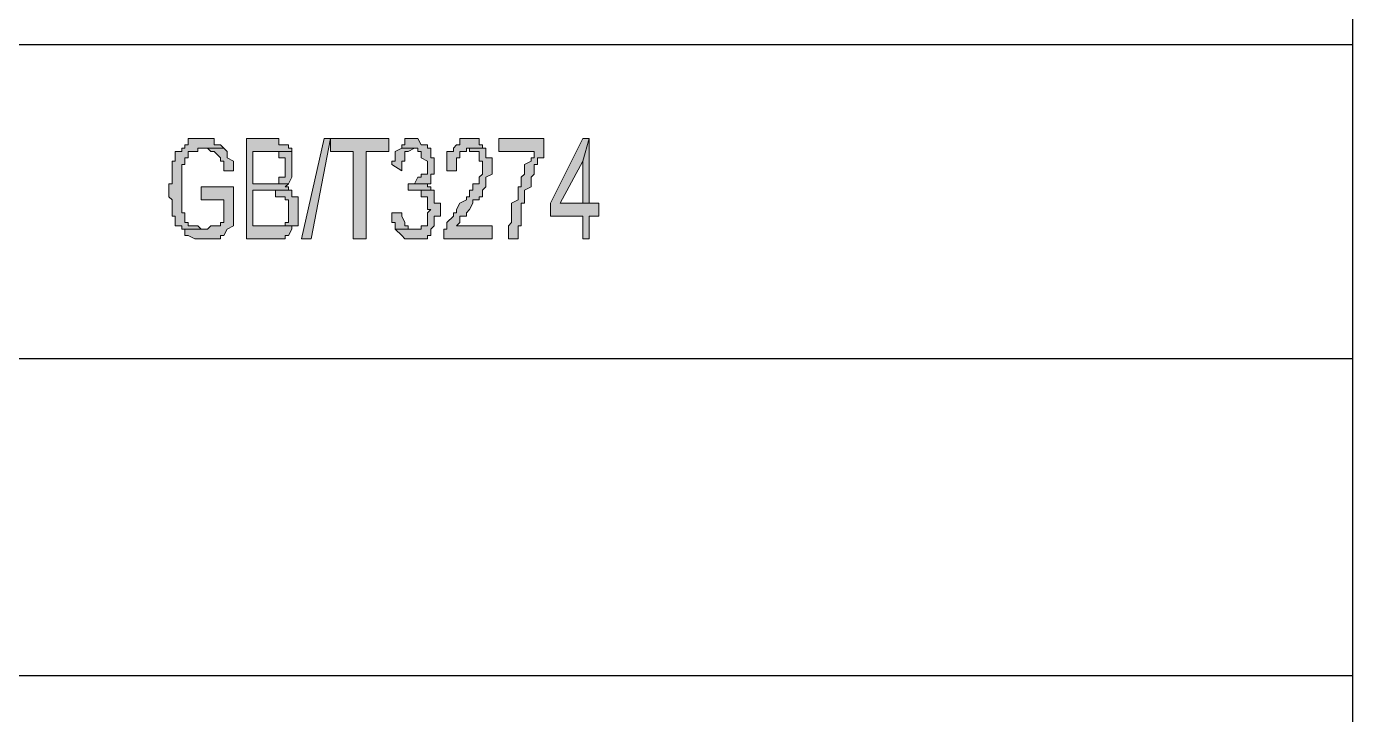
# Model space of a CAD drawing. Header units: millimetres. Extents: x 20 to 821, y 1 to 1134.
# Drawn here: x 747.4 to 821.2, y 828 to 866.2 of the extents above; entities that cross this region are included whole.
import ezdxf

# ---------------------------------------------------------------- set-up
doc = ezdxf.new("R2010")
doc.units = ezdxf.units.MM
doc.layers.add('1', color=7, linetype='Continuous')

msp = doc.modelspace()

# ---------------------------------------------------------------- hatches: boundary and pattern name
h = msp.add_hatch(color=0)
h.dxf.hatch_style = 2
h.paths.add_polyline_path([(757.08, 860.001732), (756.36, 860.001732), (756.36, 859.641732), (756.18, 859.641732), (756.18, 859.461732), (756, 859.461732), (756, 859.281732), (755.64, 859.281732), (755.64, 858.921732), (755.64, 858.741732), (755.46, 858.741732), (755.46, 857.841732), (755.46, 857.481732), (755.28, 857.481732), (755.28, 857.301732), (755.28, 856.761732), (755.46, 856.581732), (755.46, 855.681732), (755.64, 855.681732), (755.64, 855.141732), (756, 855.141732), (756, 854.961732), (757.08, 854.961732), (756.9, 855.141732), (756.36, 855.141732), (756.36, 855.321732), (756.18, 855.321732), (756.18, 855.681732), (756.18, 855.861732), (756, 855.861732), (756, 858.561732), (756.18, 858.561732), (756.18, 858.921732), (756.36, 858.921732), (756.36, 859.281732), (756.72, 859.281732), (756.9, 859.281732), (756.9, 859.461732), (758.34, 859.461732), (758.16, 859.641732), (757.8, 859.641732), (757.8, 860.001732)])
h = msp.add_hatch(color=0)
h.dxf.hatch_style = 2
h.paths.add_polyline_path([(761.04, 860.001732), (759.6, 860.001732), (759.6, 854.421732), (761.76, 854.421732), (761.76, 854.601732), (761.94, 854.601732), (762.12, 854.961732), (762.12, 855.141732), (759.96, 855.141732), (759.96, 857.121732), (761.04, 857.121732), (762.12, 857.121732), (761.94, 857.121732), (761.94, 857.301732), (761.76, 857.301732), (761.94, 857.481732), (759.96, 857.481732), (759.96, 859.281732), (762.12, 859.281732), (762.12, 859.461732), (761.94, 859.461732), (761.94, 859.641732), (761.4, 859.641732), (761.4, 860.001732)])
h = msp.add_hatch(color=0)
h.dxf.hatch_style = 2
h.paths.add_polyline_path([(762.66, 854.421732), (763.92, 860.001732), (764.28, 860.001732), (763.2, 854.421732)])
h = msp.add_hatch(color=0)
h.dxf.hatch_style = 2
h.paths.add_polyline_path([(767.52, 860.001732), (764.28, 860.001732), (764.28, 859.281732), (765.54, 859.281732), (765.54, 854.421732), (766.26, 854.421732), (766.26, 859.281732), (767.52, 859.281732)])
h = msp.add_hatch(color=0)
h.dxf.hatch_style = 2
h.paths.add_polyline_path([(768.96, 860.001732), (768.42, 860.001732), (768.42, 859.641732), (768.24, 859.641732), (768.24, 859.461732), (769.14, 859.461732), (769.14, 859.281732), (769.32, 859.281732), (769.32, 858.921732), (769.68, 858.741732), (769.68, 858.021732), (769.32, 858.021732), (769.32, 857.841732), (769.14, 857.841732), (768.96, 857.481732), (769.86, 857.481732), (769.86, 857.841732), (769.86, 858.021732), (770.04, 858.021732), (770.04, 858.921732), (769.86, 858.921732), (769.86, 859.461732), (769.68, 859.461732), (769.68, 859.641732), (769.32, 859.641732), (769.14, 860.001732)])
h = msp.add_hatch(color=0)
h.dxf.hatch_style = 2
h.paths.add_polyline_path([(772.02, 860.001732), (771.48, 860.001732), (771.48, 859.641732), (771.3, 859.641732), (771.12, 859.461732), (771.12, 859.281732), (770.76, 859.281732), (770.76, 858.201732), (771.3, 858.201732), (771.3, 858.921732), (771.48, 858.921732), (771.48, 859.281732), (771.84, 859.281732), (771.84, 859.461732), (772.92, 859.461732), (772.74, 859.461732), (772.74, 859.641732), (772.56, 859.641732), (772.56, 860.001732), (772.2, 860.001732)])
h = msp.add_hatch(color=0)
h.dxf.hatch_style = 2
h.paths.add_polyline_path([(776.16, 860.001732), (773.64, 860.001732), (773.64, 859.281732), (775.62, 859.281732), (775.62, 858.921732), (775.44, 858.921732), (775.44, 858.741732), (775.08, 858.561732), (775.08, 858.021732), (774.9, 857.841732), (774.9, 857.301732), (774.72, 857.301732), (774.72, 856.581732), (774.36, 856.401732), (774.36, 856.041732), (774.36, 855.321732), (774.18, 855.141732), (774.18, 854.421732), (774.72, 854.421732), (774.72, 855.141732), (774.9, 855.141732), (774.9, 856.401732), (775.08, 856.401732), (775.08, 857.121732), (775.44, 857.301732), (775.44, 857.841732), (775.62, 858.021732), (775.62, 858.561732), (775.8, 858.561732), (775.8, 858.921732), (776.16, 858.921732)])
h = msp.add_hatch(color=0)
h.dxf.hatch_style = 2
h.paths.add_polyline_path([(778.68, 860.001732), (778.32, 860.001732), (776.52, 856.401732), (776.52, 855.681732), (778.32, 855.681732), (778.32, 854.421732), (778.68, 854.421732), (778.68, 855.681732), (779.22, 855.681732), (779.22, 856.401732), (778.68, 856.401732), (777.06, 856.401732), (778.32, 858.741732)])
h = msp.add_hatch(color=0)
h.dxf.hatch_style = 2
h.paths.add_polyline_path([(778.68, 860.001732), (778.32, 858.741732), (778.32, 856.401732), (777.06, 856.401732), (778.68, 856.401732)])
h = msp.add_hatch(color=0)
h.dxf.hatch_style = 2
h.paths.add_polyline_path([(758.34, 859.461732), (757.08, 859.461732), (757.44, 859.461732), (757.62, 859.281732), (757.8, 859.281732), (758.16, 858.921732), (758.16, 858.741732), (758.34, 858.741732), (758.34, 858.201732), (758.88, 858.201732), (758.88, 858.741732), (758.52, 858.921732), (758.52, 859.281732)])
h = msp.add_hatch(color=0)
h.dxf.hatch_style = 2
h.paths.add_polyline_path([(762.12, 859.281732), (761.04, 859.281732), (761.22, 859.281732), (761.4, 859.281732), (761.4, 858.921732), (761.76, 858.921732), (761.76, 858.741732), (761.76, 857.841732), (761.4, 857.841732), (761.4, 857.481732), (761.22, 857.481732), (761.04, 857.481732), (759.96, 857.481732), (761.94, 857.481732), (762.12, 857.841732)])
h = msp.add_hatch(color=0)
h.dxf.hatch_style = 2
h.paths.add_polyline_path([(768.24, 859.461732), (767.88, 859.281732), (767.88, 858.741732), (767.7, 858.741732), (767.7, 858.561732), (768.24, 858.201732), (768.24, 858.741732), (768.42, 858.741732), (768.42, 859.281732), (768.6, 859.281732), (768.96, 859.461732)])
h = msp.add_hatch(color=0)
h.dxf.hatch_style = 2
h.paths.add_polyline_path([(772.92, 859.461732), (772.02, 859.461732), (772.02, 859.281732), (772.56, 859.281732), (772.56, 858.921732), (772.56, 858.741732), (772.74, 858.741732), (772.74, 858.021732), (772.56, 857.841732), (772.56, 857.481732), (772.2, 857.481732), (772.2, 857.121732), (772.02, 857.121732), (772.02, 856.761732), (771.84, 856.761732), (771.84, 856.581732), (771.48, 856.401732), (771.3, 856.041732), (771.3, 855.861732), (771.12, 855.861732), (771.12, 855.681732), (770.76, 855.321732), (770.76, 854.961732), (770.58, 854.961732), (770.58, 854.421732), (773.28, 854.421732), (773.28, 855.141732), (771.3, 855.141732), (771.48, 855.321732), (771.48, 855.681732), (771.84, 855.681732), (771.84, 855.861732), (772.02, 856.041732), (772.2, 856.401732), (772.2, 856.581732), (772.56, 856.581732), (772.56, 856.761732), (772.74, 856.761732), (772.74, 857.121732), (772.92, 857.301732), (772.92, 857.841732), (773.28, 858.021732), (773.28, 858.921732), (772.92, 858.921732)])
h = msp.add_hatch(color=0)
h.dxf.hatch_style = 2
h.paths.add_polyline_path([(758.88, 857.301732), (757.08, 857.301732), (757.08, 856.581732), (758.34, 856.581732), (758.34, 855.681732), (758.34, 855.321732), (758.16, 855.321732), (758.16, 855.141732), (757.8, 855.141732), (757.62, 855.141732), (757.44, 854.961732), (756, 854.961732), (756.18, 854.961732), (756.18, 854.601732), (756.36, 854.601732), (756.72, 854.421732), (756.9, 854.421732), (758.16, 854.421732), (758.16, 854.601732), (758.34, 854.601732), (758.52, 854.961732), (758.88, 855.141732)])
h = msp.add_hatch(color=0)
h.dxf.hatch_style = 2
h.paths.add_polyline_path([(762.12, 857.121732), (761.04, 857.121732), (761.22, 857.121732), (761.22, 856.761732), (761.4, 856.761732), (761.76, 856.761732), (761.76, 856.581732), (761.94, 856.581732), (761.94, 856.401732), (761.94, 855.321732), (761.76, 855.321732), (761.76, 855.141732), (761.4, 855.141732), (761.22, 855.141732), (759.96, 855.141732), (762.12, 855.141732), (762.48, 855.141732), (762.48, 855.321732), (762.48, 856.761732), (762.12, 856.761732)])
h = msp.add_hatch(color=0)
h.dxf.hatch_style = 2
h.paths.add_polyline_path([(769.86, 857.121732), (768.96, 857.121732), (769.14, 857.121732), (769.32, 857.121732), (769.32, 856.761732), (769.68, 856.761732), (769.68, 856.581732), (769.68, 856.041732), (769.86, 856.041732), (769.68, 855.861732), (769.68, 855.141732), (769.32, 855.141732), (769.32, 854.961732), (769.14, 854.961732), (767.88, 854.961732), (768.24, 854.601732), (768.42, 854.421732), (769.68, 854.421732), (769.68, 854.601732), (769.86, 854.601732), (769.86, 854.961732), (770.04, 855.141732), (770.04, 855.681732), (770.4, 855.681732), (770.4, 856.401732), (770.04, 856.401732), (770.04, 857.121732)])
h = msp.add_hatch(color=0)
h.dxf.hatch_style = 2
h.paths.add_polyline_path([(768.6, 857.481732), (768.6, 857.121732), (768.96, 857.121732), (769.86, 857.121732), (769.86, 857.301732), (769.68, 857.301732), (769.68, 857.481732)])
h = msp.add_hatch(color=0)
h.dxf.hatch_style = 2
h.paths.add_polyline_path([(768.24, 855.861732), (767.7, 855.861732), (767.7, 855.681732), (767.7, 855.321732), (767.88, 855.321732), (767.88, 854.961732), (768.96, 854.961732), (768.6, 854.961732), (768.6, 855.141732), (768.42, 855.141732), (768.42, 855.321732), (768.24, 855.681732)])

# ---------------------------------------------------------------- linework, layer by layer
at = {"layer": '1', "color": 0, "lineweight": 25}
for points in [[(20.16, 1133.601732), (821.16, 1133.601732), (821.16, 0.501732), (20.16, 0.501732), (20.16, 1133.601732)], [(607.32, 865.221732), (821.16, 865.221732)], [(557.64, 847.761732), (821.16, 847.761732)], [(557.64, 830.121732), (821.16, 830.121732)]]:
    msp.add_lwpolyline(points, dxfattribs=at)
at = {"layer": '1', "color": 0, "lineweight": 5}
for points in [[(757.08, 860.001732), (756.36, 860.001732), (756.36, 859.641732), (756.18, 859.641732), (756.18, 859.461732), (756, 859.461732), (756, 859.281732), (755.64, 859.281732), (755.64, 858.921732), (755.64, 858.741732), (755.46, 858.741732), (755.46, 857.841732), (755.46, 857.481732), (755.28, 857.481732), (755.28, 857.301732), (755.28, 856.761732), (755.46, 856.581732), (755.46, 855.681732), (755.64, 855.681732), (755.64, 855.141732), (756, 855.141732), (756, 854.961732), (757.08, 854.961732), (756.9, 855.141732), (756.36, 855.141732), (756.36, 855.321732), (756.18, 855.321732), (756.18, 855.681732), (756.18, 855.861732), (756, 855.861732), (756, 858.561732), (756.18, 858.561732), (756.18, 858.921732), (756.36, 858.921732), (756.36, 859.281732), (756.72, 859.281732), (756.9, 859.281732), (756.9, 859.461732), (758.34, 859.461732), (758.16, 859.641732), (757.8, 859.641732), (757.8, 860.001732), (757.08, 860.001732)], [(761.04, 860.001732), (759.6, 860.001732), (759.6, 854.421732), (761.76, 854.421732), (761.76, 854.601732), (761.94, 854.601732), (762.12, 854.961732), (762.12, 855.141732), (759.96, 855.141732), (759.96, 857.121732), (761.04, 857.121732), (762.12, 857.121732), (761.94, 857.121732), (761.94, 857.301732), (761.76, 857.301732), (761.94, 857.481732), (759.96, 857.481732), (759.96, 859.281732), (762.12, 859.281732), (762.12, 859.461732), (761.94, 859.461732), (761.94, 859.641732), (761.4, 859.641732), (761.4, 860.001732), (761.04, 860.001732)], [(762.66, 854.421732), (763.92, 860.001732), (764.28, 860.001732), (763.2, 854.421732), (762.66, 854.421732)], [(767.52, 860.001732), (764.28, 860.001732), (764.28, 859.281732), (765.54, 859.281732), (765.54, 854.421732), (766.26, 854.421732), (766.26, 859.281732), (767.52, 859.281732), (767.52, 860.001732)], [(768.96, 860.001732), (768.42, 860.001732), (768.42, 859.641732), (768.24, 859.641732), (768.24, 859.461732), (769.14, 859.461732), (769.14, 859.281732), (769.32, 859.281732), (769.32, 858.921732), (769.68, 858.741732), (769.68, 858.021732), (769.32, 858.021732), (769.32, 857.841732), (769.32, 857.841732), (769.14, 857.841732), (768.96, 857.481732), (769.86, 857.481732), (769.86, 857.841732), (769.86, 858.021732), (770.04, 858.021732), (770.04, 858.921732), (769.86, 858.921732), (769.86, 859.461732), (769.68, 859.461732), (769.68, 859.641732), (769.32, 859.641732), (769.14, 860.001732), (768.96, 860.001732)], [(772.02, 860.001732), (771.48, 860.001732), (771.48, 859.641732), (771.3, 859.641732), (771.12, 859.461732), (771.12, 859.281732), (770.76, 859.281732), (770.76, 858.201732), (771.3, 858.201732), (771.3, 858.921732), (771.48, 858.921732), (771.48, 859.281732), (771.48, 859.281732), (771.84, 859.281732), (771.84, 859.461732), (772.92, 859.461732), (772.74, 859.461732), (772.74, 859.641732), (772.56, 859.641732), (772.56, 860.001732), (772.2, 860.001732), (772.02, 860.001732)], [(776.16, 860.001732), (773.64, 860.001732), (773.64, 859.281732), (775.62, 859.281732), (775.62, 858.921732), (775.44, 858.921732), (775.44, 858.741732), (775.08, 858.561732), (775.08, 858.021732), (774.9, 857.841732), (774.9, 857.301732), (774.72, 857.301732), (774.72, 856.581732), (774.36, 856.401732), (774.36, 856.041732), (774.36, 856.041732), (774.36, 855.321732), (774.18, 855.141732), (774.18, 854.421732), (774.72, 854.421732), (774.72, 855.141732), (774.9, 855.141732), (774.9, 856.401732), (775.08, 856.401732), (775.08, 857.121732), (775.44, 857.301732), (775.44, 857.841732), (775.62, 858.021732), (775.62, 858.561732), (775.8, 858.561732), (775.8, 858.921732), (776.16, 858.921732), (776.16, 860.001732)], [(778.68, 860.001732), (778.32, 860.001732), (776.52, 856.401732), (776.52, 855.681732), (778.32, 855.681732), (778.32, 854.421732), (778.68, 854.421732), (778.68, 855.681732), (779.22, 855.681732), (779.22, 856.401732), (778.68, 856.401732), (777.06, 856.401732), (778.32, 858.741732), (778.68, 860.001732)], [(778.68, 860.001732), (778.32, 858.741732), (778.32, 856.401732), (777.06, 856.401732), (778.68, 856.401732), (778.68, 860.001732)], [(758.34, 859.461732), (757.08, 859.461732), (757.44, 859.461732), (757.62, 859.281732), (757.8, 859.281732), (758.16, 858.921732), (758.16, 858.741732), (758.34, 858.741732), (758.34, 858.201732), (758.88, 858.201732), (758.88, 858.741732), (758.52, 858.921732), (758.52, 859.281732), (758.34, 859.461732)], [(762.12, 859.281732), (761.04, 859.281732), (761.22, 859.281732), (761.4, 859.281732), (761.4, 858.921732), (761.76, 858.921732), (761.76, 858.741732), (761.76, 857.841732), (761.4, 857.841732), (761.4, 857.481732), (761.22, 857.481732), (761.04, 857.481732), (761.04, 857.481732), (759.96, 857.481732), (761.94, 857.481732), (762.12, 857.841732), (762.12, 859.281732)], [(768.24, 859.461732), (767.88, 859.281732), (767.88, 858.741732), (767.7, 858.741732), (767.7, 858.561732), (768.24, 858.201732), (768.24, 858.741732), (768.42, 858.741732), (768.42, 859.281732), (768.6, 859.281732), (768.96, 859.461732), (768.24, 859.461732)], [(772.92, 859.461732), (772.02, 859.461732), (772.02, 859.281732), (772.56, 859.281732), (772.56, 858.921732), (772.56, 858.741732), (772.74, 858.741732), (772.74, 858.021732), (772.56, 857.841732), (772.56, 857.481732), (772.2, 857.481732), (772.2, 857.121732), (772.02, 857.121732), (772.02, 856.761732), (771.84, 856.761732), (771.84, 856.581732), (771.48, 856.401732), (771.3, 856.041732), (771.3, 855.861732), (771.12, 855.861732), (771.12, 855.681732), (770.76, 855.321732), (770.76, 854.961732), (770.58, 854.961732), (770.58, 854.421732), (773.28, 854.421732), (773.28, 855.141732), (771.3, 855.141732), (771.48, 855.321732), (771.48, 855.681732), (771.84, 855.681732), (771.84, 855.861732), (772.02, 856.041732), (772.2, 856.401732), (772.2, 856.581732), (772.56, 856.581732), (772.56, 856.761732), (772.74, 856.761732), (772.74, 857.121732), (772.92, 857.301732), (772.92, 857.841732), (773.28, 858.021732), (773.28, 858.921732), (772.92, 858.921732), (772.92, 859.461732)], [(758.88, 857.301732), (757.08, 857.301732), (757.08, 856.581732), (758.34, 856.581732), (758.34, 855.681732), (758.34, 855.321732), (758.16, 855.321732), (758.16, 855.141732), (757.8, 855.141732), (757.62, 855.141732), (757.44, 854.961732), (756, 854.961732), (756.18, 854.961732), (756.18, 854.601732), (756.36, 854.601732), (756.72, 854.421732), (756.9, 854.421732), (758.16, 854.421732), (758.16, 854.601732), (758.34, 854.601732), (758.52, 854.961732), (758.88, 855.141732), (758.88, 857.301732)], [(762.12, 857.121732), (761.04, 857.121732), (761.22, 857.121732), (761.22, 856.761732), (761.4, 856.761732), (761.76, 856.761732), (761.76, 856.581732), (761.94, 856.581732), (761.94, 856.401732), (761.94, 855.321732), (761.76, 855.321732), (761.76, 855.141732), (761.4, 855.141732), (761.22, 855.141732), (761.22, 855.141732), (759.96, 855.141732), (762.12, 855.141732), (762.48, 855.141732), (762.48, 855.321732), (762.48, 856.761732), (762.12, 856.761732), (762.12, 857.121732)], [(769.86, 857.121732), (768.96, 857.121732), (769.14, 857.121732), (769.32, 857.121732), (769.32, 856.761732), (769.68, 856.761732), (769.68, 856.581732), (769.68, 856.041732), (769.86, 856.041732), (769.68, 855.861732), (769.68, 855.141732), (769.32, 855.141732), (769.32, 854.961732), (769.14, 854.961732), (767.88, 854.961732), (768.24, 854.601732), (768.42, 854.421732), (769.68, 854.421732), (769.68, 854.601732), (769.86, 854.601732), (769.86, 854.961732), (770.04, 855.141732), (770.04, 855.681732), (770.4, 855.681732), (770.4, 856.401732), (770.04, 856.401732), (770.04, 857.121732), (769.86, 857.121732)], [(768.6, 857.481732), (768.6, 857.121732), (768.96, 857.121732), (769.86, 857.121732), (769.86, 857.301732), (769.68, 857.301732), (769.68, 857.481732), (768.6, 857.481732)], [(768.24, 855.861732), (767.7, 855.861732), (767.7, 855.681732), (767.7, 855.321732), (767.88, 855.321732), (767.88, 854.961732), (768.96, 854.961732), (768.6, 854.961732), (768.6, 855.141732), (768.42, 855.141732), (768.42, 855.321732), (768.24, 855.681732), (768.24, 855.861732)]]:
    msp.add_lwpolyline(points, dxfattribs=at)

doc.saveas('drawing.dxf')
